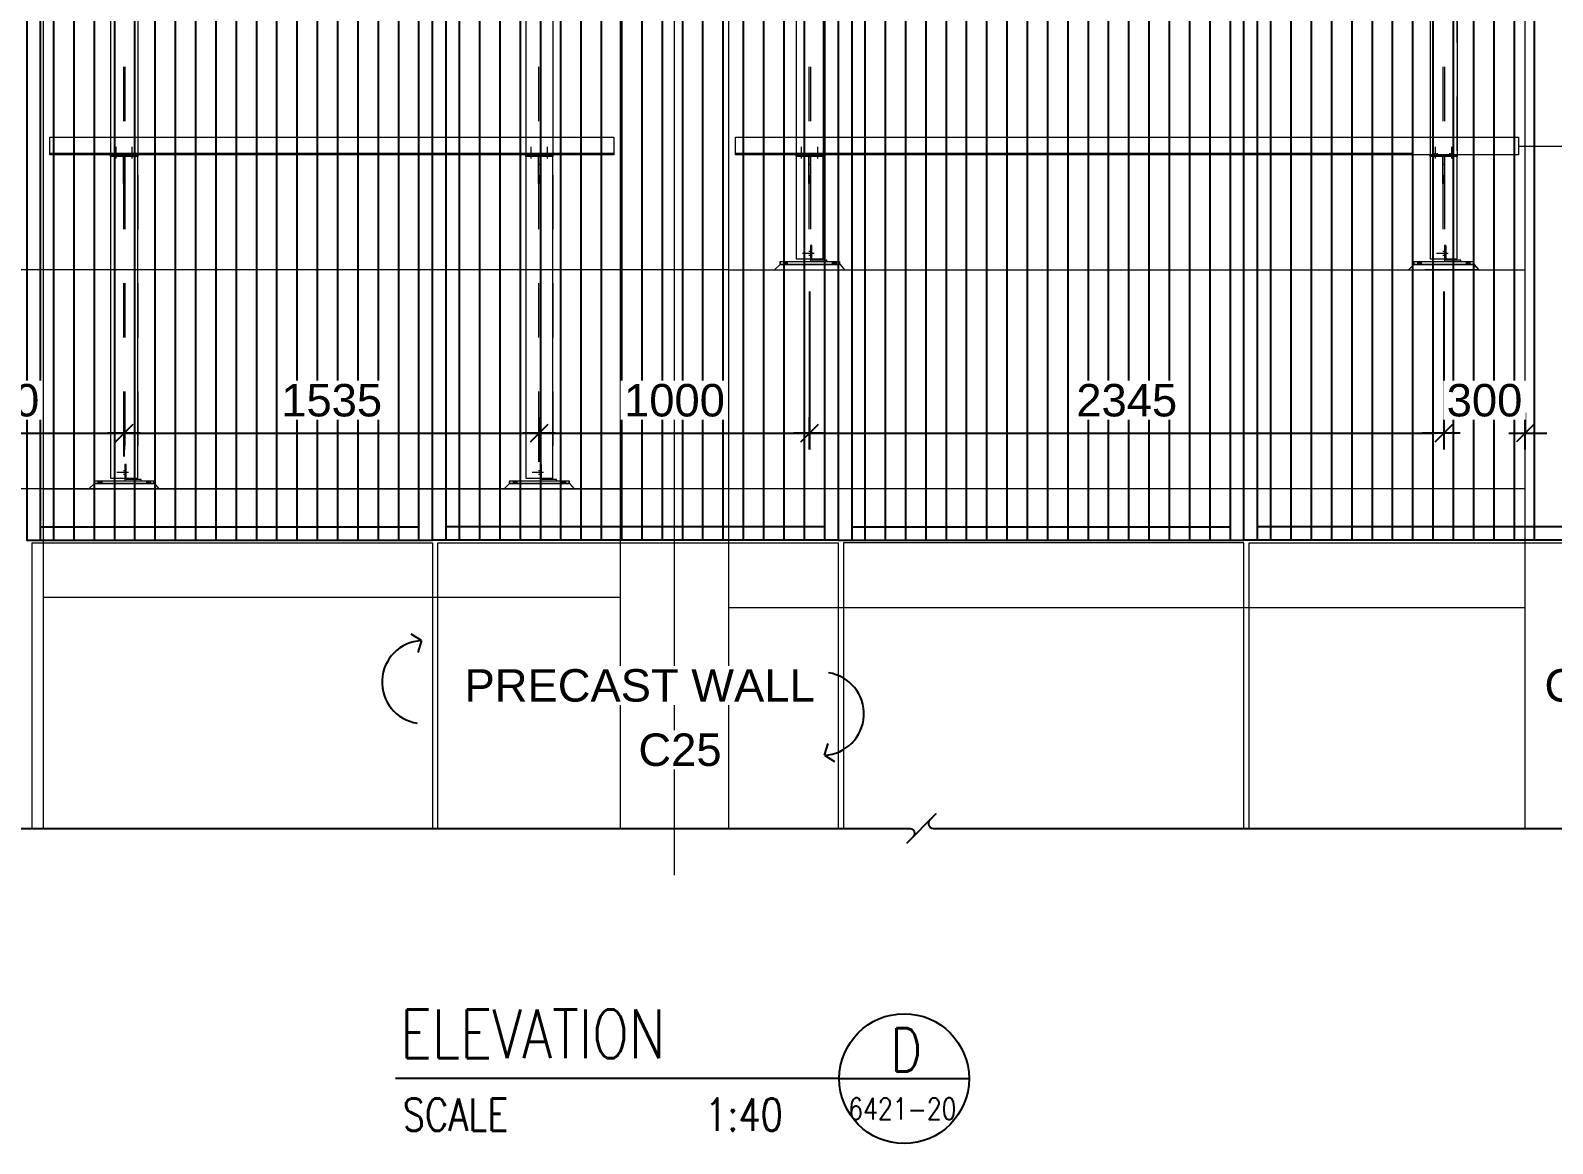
# Model space of a CAD drawing. Header units: millimetres. Extents: x 663313 to 1226001, y 1431724 to 1620898.
# Drawn here: x 663631.33 to 663636.96, y 1524693.93 to 1524698.05 of the extents above; entities that cross this region are included whole.
import ezdxf
from ezdxf.enums import TextEntityAlignment as Align

# ---------------------------------------------------------------- set-up
doc = ezdxf.new("R2010")
doc.units = ezdxf.units.MM
for name, pattern in [('Grid Line', [22.225, 12.7, -3.175, 3.175, -3.175]), ('HIDDEN', [0.375, 0.25, -0.125]), ('XKITLINE00', [0]), ('XKITLINE02', [4, 2, -2])]:
    doc.linetypes.add(name, pattern=pattern)
doc.layers.add('000 - 0_HIDE_OBJ_FRAMING_DEF_SUB', color=7, linetype='Continuous', plot=False)
for name, color, linetype in [('000 - D I M', 7, 'Continuous'), ('DIM', 7, 'Continuous'), ('REVISE', 7, 'Continuous')]:
    doc.layers.add(name, color=color, linetype=linetype)
for name, color, linetype, lineweight in [('A-FLOR-E', 7, 'Continuous', 9), ('Bolt', 7, 'Continuous', 0), ('Part', 7, 'Continuous', 0), ('S-GRID', 7, 'Continuous', 9)]:
    doc.layers.add(name, color=color, linetype=linetype, lineweight=lineweight)
doc.styles.add('Arial', font='arial.ttf')
doc.styles.add('RomanS', font='romans.shx', dxfattribs={"width": 0.8})
doc.dimstyles.new('Dim - 40 - End', dxfattribs={"dimscale": 0.04, "dimtxt": 3, "dimasz": 1, "dimexe": 0, "dimexo": 2.5, "dimgap": 1.5, "dimtad": 1, "dimdec": 0, "dimlfac": 1000, "dimzin": 1, "dimdsep": 46, "dimtxsty": 'Arial', "dimblk": 'END', "dimcen": 0.09, "dimclrd": 7, "dimclre": 7, "dimclrt": 7, "dimadec": 0, "dimazin": 0, "dimtfac": 1, "dimtdec": 0, "dimtix": 1, "dimtofl": 0, "dimtmove": 2, "dimatfit": 3, "dimfxl": 1, "dimtfill": 1, "dimtfillclr": 256, "dimtolj": 1, "dimtzin": 0, "dimarcsym": 0})

# ---------------------------------------------------------------- blocks, each defined once
blk = doc.blocks.new('GM_Louver Grill Vertical Z1 - Z Profile-23736417-ENT 4 ELE-3 sheet')
at = {"layer": '000 - 0_HIDE_OBJ_FRAMING_DEF_SUB', "color": 7}
blk.add_line((-1809423.6, 105340), (-1809423.6, 115350), dxfattribs=at)
blk = doc.blocks.new('8')
at = {"layer": '000 - 0_HIDE_OBJ_FRAMING_DEF_SUB', "color": 7}
for p, q in [((182624.8, 115350), (182624.8, 105340)), ((184024.8, 105340), (184024.8, 115350)), ((184124.8, 105340), (184124.8, 115350)), ((185524.8, 115350), (185524.8, 105340)), ((185624.8, 115350), (185624.8, 105340)), ((187024.8, 105340), (187024.8, 115350)), ((187124.8, 105340), (187124.8, 115350)), ((182624.8, 105390), (184024.8, 105390)), ((185524.8, 105390), (184124.8, 105390)), ((185624.8, 105390), (187024.8, 105390)), ((188524.8, 105390), (187124.8, 105390))]:
    blk.add_line(p, q, dxfattribs=at)
for points in [[(184074.8, 115350), (182574.8, 115350), (182574.8, 105340), (184074.8, 105340)], [(184074.8, 115350), (185574.8, 115350), (185574.8, 105340), (184074.8, 105340)], [(187074.8, 115350), (185574.8, 115350), (185574.8, 105340), (187074.8, 105340)], [(187074.8, 115350), (188574.8, 115350), (188574.8, 105340), (187074.8, 105340)]]:
    blk.add_lwpolyline(points, close=True, dxfattribs=at)
for p in [(1992098.5, 0), (1992173.5, 0), (1992248.5, 0), (1992323.5, 0), (1992398.5, 0), (1992473.5, 0), (1992548.5, 0), (1992623.5, 0), (1992698.5, 0), (1992773.5, 0), (1992848.5, 0), (1992923.5, 0), (1992998.5, 0), (1993073.5, 0), (1993148.5, 0), (1993223.5, 0), (1993298.5, 0), (1993373.5, 0), (1993598.5, 0), (1993673.5, 0), (1993748.5, 0), (1993823.5, 0), (1993898.5, 0), (1993973.5, 0), (1994048.5, 0), (1994123.5, 0), (1994198.5, 0), (1994273.5, 0), (1994348.5, 0), (1994423.5, 0), (1994498.5, 0), (1994573.5, 0), (1994648.5, 0), (1994723.5, 0), (1994798.5, 0), (1994873.5, 0), (1995098.5, 0), (1995173.5, 0), (1995248.5, 0), (1995323.5, 0), (1995398.5, 0), (1995473.5, 0), (1995548.5, 0), (1995623.5, 0), (1995698.5, 0), (1995773.5, 0), (1995848.5, 0), (1995923.5, 0), (1995998.5, 0), (1996073.5, 0), (1996148.5, 0), (1996223.5, 0), (1996298.5, 0), (1996373.5, 0), (1996598.5, 0), (1996673.5, 0), (1996748.5, 0), (1996823.5, 0), (1996898.5, 0), (1996973.5, 0), (1997048.5, 0), (1997123.5, 0), (1997198.5, 0), (1997273.5, 0), (1997348.5, 0), (1997423.5, 0), (1997498.5, 0), (1997573.5, 0)]:
    blk.add_blockref('GM_Louver Grill Vertical Z1 - Z Profile-23736417-ENT 4 ELE-3 sheet', p, dxfattribs=at)
blk = doc.blocks.new('*A3401343')
at = {"layer": 'Part', "color": 7, "linetype": 'XKITLINE02', "lineweight": 0}
for p, q in [((643.197236, 131.130227), (643.197236, 75.930227)), ((643.667235, 131.130227), (643.667235, 75.930227)), ((643.667236, 131.130227), (643.667236, 75.930227)), ((643.727235, 131.130227), (643.727235, 75.930227)), ((643.727236, 131.130227), (643.727236, 75.930227)), ((644.197236, 131.130227), (644.197236, 75.930227)), ((643.197235, 88.530227), (643.197235, 87.820227)), ((644.197235, 88.530227), (644.197235, 87.820227)), ((644.197235, 75.930227), (644.197236, 75.930227)), ((644.197236, 75.930227), (644.197235, 75.930227))]:
    blk.add_line(p, q, dxfattribs=at)
at = {"layer": 'Part', "color": 7, "linetype": 'XKITLINE00', "lineweight": 0}
for p, q in [((643.197235, 102.820227), (643.197235, 88.530227)), ((644.197235, 102.820227), (644.197235, 88.530227)), ((643.197235, 87.820227), (643.197235, 75.930227)), ((644.197235, 75.930227), (644.197235, 87.820227)), ((643.197235, 75.930227), (644.197235, 75.930227))]:
    blk.add_line(p, q, dxfattribs=at)
blk = doc.blocks.new('*A3402344')
at = {"layer": 'Part', "color": 7, "linetype": 'XKITLINE02', "lineweight": 0}
for p, q in [((658.547212, 131.130227), (658.547212, 75.930227)), ((659.017211, 131.130227), (659.017211, 75.930227)), ((659.017212, 131.130227), (659.017212, 75.930227)), ((659.077211, 131.130227), (659.077211, 75.930227)), ((659.077212, 131.130227), (659.077212, 75.930227)), ((659.547212, 131.130227), (659.547212, 75.930227)), ((658.547211, 88.530227), (658.547211, 87.820227)), ((659.547211, 88.530227), (659.547211, 87.820227)), ((659.547211, 75.930227), (659.547212, 75.930227)), ((659.547212, 75.930227), (659.547211, 75.930227))]:
    blk.add_line(p, q, dxfattribs=at)
at = {"layer": 'Part', "color": 7, "linetype": 'XKITLINE00', "lineweight": 0}
for p, q in [((658.547211, 102.820227), (658.547211, 88.530227)), ((659.547211, 102.820227), (659.547211, 88.530227)), ((658.547211, 87.820227), (658.547211, 75.930227)), ((659.547211, 75.930227), (659.547211, 87.820227)), ((658.547211, 75.930227), (659.547211, 75.930227))]:
    blk.add_line(p, q, dxfattribs=at)
blk = doc.blocks.new('*A3438361')
at = {"layer": 'Bolt'}
for points in [[(643.467, 87.94), (643.467, 87.88), (643.327, 87.88), (643.327, 87.94)], [(643.467, 87.88), (643.467, 87.82), (643.327, 87.82), (643.327, 87.88)], [(644.067, 87.94), (644.067, 87.88), (643.927, 87.88), (643.927, 87.94)], [(644.067, 87.88), (644.067, 87.82), (643.927, 87.82), (643.927, 87.88)]]:
    blk.add_hatch(color=7, dxfattribs=at).paths.add_polyline_path(points, flags=17)
at = {"layer": 'Bolt', "color": 7, "linetype": 'XKITLINE00', "lineweight": 0}
for p, q in [((643.327, 87.88), (643.327, 87.94)), ((643.327, 87.82), (643.327, 87.88)), ((643.397, 87.741), (643.397, 88.17)), ((643.467, 87.88), (643.467, 87.94)), ((643.467, 87.82), (643.467, 87.88)), ((643.927, 87.88), (643.927, 87.94)), ((643.927, 87.82), (643.927, 87.88)), ((643.997, 87.741), (643.997, 88.17)), ((644.067, 87.88), (644.067, 87.94)), ((644.067, 87.82), (644.067, 87.88))]:
    blk.add_line(p, q, dxfattribs=at)
blk = doc.blocks.new('*A3439362')
at = {"layer": 'Part', "color": 7, "linetype": 'XKITLINE00', "lineweight": 0}
for p, q in [((643.197234, 87.820227), (643.197234, 87.880227)), ((644.197234, 87.820227), (643.197234, 87.820227)), ((644.197234, 87.820227), (644.197234, 87.880227)), ((644.197235, 87.820227), (644.197234, 87.820227))]:
    blk.add_line(p, q, dxfattribs=at)
at = {"layer": 'Part', "color": 7, "linetype": 'XKITLINE02', "lineweight": 0}
for p, q in [((643.197234, 87.880227), (643.197235, 87.880227)), ((643.197234, 87.880227), (644.197235, 87.880227)), ((643.197235, 87.880227), (643.197235, 87.820227)), ((644.197234, 87.820227), (644.197235, 87.820227)), ((644.197235, 87.820227), (644.197235, 87.880227))]:
    blk.add_line(p, q, dxfattribs=at)
blk = doc.blocks.new('*A3440363')
at = {"layer": 'Part', "color": 7, "linetype": 'XKITLINE00', "lineweight": 0}
for p, q in [((643.667234, 87.820227), (643.727234, 87.820227)), ((643.667234, 87.520227), (643.667234, 87.820227)), ((643.727235, 87.820227), (643.727234, 87.820227)), ((643.727234, 87.820227), (643.727234, 87.520227)), ((643.727234, 87.520227), (643.667234, 87.520227)), ((643.667235, 86.820227), (643.667234, 87.520227)), ((643.727234, 87.520227), (643.727235, 86.820227)), ((643.727235, 86.820227), (643.667235, 86.820227))]:
    blk.add_line(p, q, dxfattribs=at)
at = {"layer": 'Part', "color": 7, "linetype": 'XKITLINE02', "lineweight": 0}
for p, q in [((643.667235, 86.820227), (643.667235, 87.820227)), ((643.727234, 87.820227), (643.727235, 87.820227)), ((643.727235, 86.820227), (643.727235, 87.820227))]:
    blk.add_line(p, q, dxfattribs=at)
blk = doc.blocks.new('*A3441364')
at = {"layer": 'Bolt'}
for points in [[(642.867, 75.83), (642.867, 75.73), (642.727, 75.73), (642.727, 75.83)], [(644.667, 75.83), (644.667, 75.73), (644.527, 75.73), (644.527, 75.83)]]:
    blk.add_hatch(color=7, dxfattribs=at).paths.add_polyline_path(points, flags=17)
at = {"layer": 'Bolt', "color": 7, "linetype": 'XKITLINE00', "lineweight": 0}
for p, q in [((642.727, 75.83), (642.727, 75.73)), ((642.797, 75.83), (642.797, 75.73)), ((642.867, 75.83), (642.867, 75.73)), ((644.527, 75.83), (644.527, 75.73)), ((644.597, 75.83), (644.597, 75.73)), ((644.667, 75.83), (644.667, 75.73))]:
    blk.add_line(p, q, dxfattribs=at)
blk = doc.blocks.new('*A3442365')
at = {"layer": 'Bolt', "color": 7, "linetype": 'XKITLINE02', "lineweight": 0}
for p, q in [((643.856436, 76.130227), (643.427236, 76.130227)), ((643.727236, 76.200227), (643.667236, 76.200227)), ((643.727236, 76.060227), (643.667236, 76.060227)), ((643.777236, 76.300227), (643.727236, 76.300227)), ((643.777236, 75.960227), (643.727236, 75.960227))]:
    blk.add_line(p, q, dxfattribs=at)
blk = doc.blocks.new('*A3443366')
at = {"layer": 'Part', "color": 7, "linetype": 'XKITLINE00', "lineweight": 0}
for p, q in [((642.397235, 75.530227), (642.597235, 75.730227)), ((642.597235, 75.730227), (642.597237, 75.730227)), ((644.827237, 75.730227), (642.597235, 75.730227)), ((644.997235, 75.530227), (644.827235, 75.730227))]:
    blk.add_line(p, q, dxfattribs=at)
at = {"layer": 'Part', "color": 7, "linetype": 'XKITLINE02', "lineweight": 0}
for p, q in [((642.397235, 75.530227), (644.997237, 75.530227)), ((642.397237, 75.530227), (642.597237, 75.730227)), ((644.997237, 75.530227), (644.827237, 75.730227))]:
    blk.add_line(p, q, dxfattribs=at)
blk = doc.blocks.new('*A3444367')
at = {"layer": 'Part', "color": 7, "linetype": 'XKITLINE02', "lineweight": 0}
for p, q in [((643.777236, 76.430227), (643.727235, 76.430227)), ((643.727235, 76.430227), (643.727235, 75.930227)), ((643.777235, 75.930227), (643.777235, 76.430227)), ((643.727235, 75.830227), (644.327236, 75.830227)), ((644.327236, 75.830227), (644.327236, 75.880227))]:
    blk.add_line(p, q, dxfattribs=at)
at = {"layer": 'Part', "color": 7, "linetype": 'XKITLINE00', "lineweight": 0}
for p, q in [((643.727235, 75.930227), (643.727235, 75.830227)), ((643.777235, 75.930227), (643.777235, 75.880227)), ((644.327235, 75.880227), (643.777235, 75.880227)), ((644.327235, 75.830227), (644.327235, 75.880227))]:
    blk.add_line(p, q, dxfattribs=at)
blk = doc.blocks.new('*A3445368')
at = {"layer": 'Part', "color": 7, "linetype": 'XKITLINE00', "lineweight": 0}
for p, q in [((642.597237, 75.830227), (642.597235, 75.830227)), ((642.597235, 75.830227), (644.797235, 75.830227)), ((642.597235, 75.730227), (642.597235, 75.830227)), ((642.597237, 75.730227), (642.597235, 75.730227)), ((642.597235, 75.730227), (644.797235, 75.730227)), ((644.797237, 75.830227), (644.797235, 75.830227)), ((644.797235, 75.730227), (644.797235, 75.830227)), ((644.797237, 75.730227), (644.797235, 75.730227))]:
    blk.add_line(p, q, dxfattribs=at)
at = {"layer": 'Part', "color": 7, "linetype": 'XKITLINE02', "lineweight": 0}
for p, q in [((642.597237, 75.830227), (642.597237, 75.730227)), ((644.797235, 75.830227), (644.797237, 75.830227)), ((644.797235, 75.730227), (644.797237, 75.730227)), ((644.797237, 75.830227), (644.797237, 75.730227))]:
    blk.add_line(p, q, dxfattribs=at)
blk = doc.blocks.new('*A3446369')
at = {"layer": 'Bolt'}
for points in [[(658.217, 75.83), (658.217, 75.73), (658.077, 75.73), (658.077, 75.83)], [(660.017, 75.83), (660.017, 75.73), (659.877, 75.73), (659.877, 75.83)]]:
    blk.add_hatch(color=7, dxfattribs=at).paths.add_polyline_path(points, flags=17)
at = {"layer": 'Bolt', "color": 7, "linetype": 'XKITLINE00', "lineweight": 0}
for p, q in [((658.077, 75.83), (658.077, 75.73)), ((658.147, 75.83), (658.147, 75.73)), ((658.217, 75.83), (658.217, 75.73)), ((659.877, 75.83), (659.877, 75.73)), ((659.947, 75.83), (659.947, 75.73)), ((660.017, 75.83), (660.017, 75.73))]:
    blk.add_line(p, q, dxfattribs=at)
blk = doc.blocks.new('*A3447370')
at = {"layer": 'Bolt', "color": 7, "linetype": 'XKITLINE02', "lineweight": 0}
for p, q in [((659.206411, 76.130227), (658.777211, 76.130227)), ((659.077211, 76.200227), (659.017211, 76.200227)), ((659.077211, 76.060227), (659.017211, 76.060227)), ((659.127211, 76.300227), (659.077211, 76.300227)), ((659.127211, 75.960227), (659.077211, 75.960227))]:
    blk.add_line(p, q, dxfattribs=at)
blk = doc.blocks.new('*A3448371')
at = {"layer": 'Part', "color": 7, "linetype": 'XKITLINE00', "lineweight": 0}
for p, q in [((657.74721, 75.530227), (657.94721, 75.730227)), ((657.94721, 75.730227), (657.947212, 75.730227)), ((660.177212, 75.730227), (657.94721, 75.730227)), ((660.34721, 75.530227), (660.17721, 75.730227))]:
    blk.add_line(p, q, dxfattribs=at)
at = {"layer": 'Part', "color": 7, "linetype": 'XKITLINE02', "lineweight": 0}
for p, q in [((657.74721, 75.530227), (660.347212, 75.530227)), ((657.747212, 75.530227), (657.947212, 75.730227)), ((660.347212, 75.530227), (660.177212, 75.730227))]:
    blk.add_line(p, q, dxfattribs=at)
blk = doc.blocks.new('*A3449372')
at = {"layer": 'Part', "color": 7, "linetype": 'XKITLINE02', "lineweight": 0}
for p, q in [((659.127212, 76.430227), (659.077211, 76.430227)), ((659.077211, 76.430227), (659.077211, 75.930227)), ((659.127211, 75.930227), (659.127211, 76.430227)), ((659.077211, 75.830227), (659.677212, 75.830227)), ((659.677212, 75.830227), (659.677212, 75.880227))]:
    blk.add_line(p, q, dxfattribs=at)
at = {"layer": 'Part', "color": 7, "linetype": 'XKITLINE00', "lineweight": 0}
for p, q in [((659.077211, 75.930227), (659.077211, 75.830227)), ((659.127211, 75.930227), (659.127211, 75.880227)), ((659.677211, 75.880227), (659.127211, 75.880227)), ((659.677211, 75.830227), (659.677211, 75.880227))]:
    blk.add_line(p, q, dxfattribs=at)
blk = doc.blocks.new('*A3450373')
at = {"layer": 'Part', "color": 7, "linetype": 'XKITLINE00', "lineweight": 0}
for p, q in [((657.947212, 75.830227), (657.94721, 75.830227)), ((657.94721, 75.830227), (660.14721, 75.830227)), ((657.94721, 75.730227), (657.94721, 75.830227)), ((657.947212, 75.730227), (657.94721, 75.730227)), ((657.94721, 75.730227), (660.14721, 75.730227)), ((660.147212, 75.830227), (660.14721, 75.830227)), ((660.14721, 75.730227), (660.14721, 75.830227)), ((660.147212, 75.730227), (660.14721, 75.730227))]:
    blk.add_line(p, q, dxfattribs=at)
at = {"layer": 'Part', "color": 7, "linetype": 'XKITLINE02', "lineweight": 0}
for p, q in [((657.947212, 75.830227), (657.947212, 75.730227)), ((660.14721, 75.830227), (660.147212, 75.830227)), ((660.14721, 75.730227), (660.147212, 75.730227)), ((660.147212, 75.830227), (660.147212, 75.730227))]:
    blk.add_line(p, q, dxfattribs=at)
blk = doc.blocks.new('*A3451374')
at = {"layer": 'Part', "color": 7, "linetype": 'XKITLINE00', "lineweight": 0}
for p, q in [((659.017209, 87.820227), (659.077209, 87.820227)), ((659.017209, 87.520227), (659.017209, 87.820227)), ((659.077211, 87.820227), (659.077209, 87.820227)), ((659.077209, 87.820227), (659.077209, 87.520227)), ((659.077209, 87.520227), (659.017209, 87.520227)), ((659.01721, 86.820227), (659.017209, 87.520227)), ((659.077209, 87.520227), (659.07721, 86.820227)), ((659.07721, 86.820227), (659.01721, 86.820227))]:
    blk.add_line(p, q, dxfattribs=at)
at = {"layer": 'Part', "color": 7, "linetype": 'XKITLINE02', "lineweight": 0}
for p, q in [((659.017211, 86.820227), (659.017211, 87.820227)), ((659.077209, 87.820227), (659.077211, 87.820227)), ((659.077211, 86.820227), (659.077211, 87.820227))]:
    blk.add_line(p, q, dxfattribs=at)
blk = doc.blocks.new('*A3452375')
at = {"layer": 'Part', "color": 7, "linetype": 'XKITLINE00', "lineweight": 0}
for p, q in [((658.547209, 87.820227), (658.547209, 87.880227)), ((659.547209, 87.820227), (658.547209, 87.820227)), ((659.547209, 87.820227), (659.547209, 87.880227)), ((659.547211, 87.820227), (659.547209, 87.820227))]:
    blk.add_line(p, q, dxfattribs=at)
at = {"layer": 'Part', "color": 7, "linetype": 'XKITLINE02', "lineweight": 0}
for p, q in [((658.547209, 87.880227), (658.547211, 87.880227)), ((658.547209, 87.880227), (659.547211, 87.880227)), ((658.547211, 87.880227), (658.547211, 87.820227)), ((659.547209, 87.820227), (659.547211, 87.820227)), ((659.547211, 87.880227), (659.547211, 87.820227))]:
    blk.add_line(p, q, dxfattribs=at)
blk = doc.blocks.new('*A3453376')
at = {"layer": 'Bolt'}
for points in [[(658.817, 87.94), (658.817, 87.88), (658.677, 87.88), (658.677, 87.94)], [(658.817, 87.88), (658.817, 87.82), (658.677, 87.82), (658.677, 87.88)], [(659.417, 87.94), (659.417, 87.88), (659.277, 87.88), (659.277, 87.94)], [(659.417, 87.88), (659.417, 87.82), (659.277, 87.82), (659.277, 87.88)]]:
    blk.add_hatch(color=7, dxfattribs=at).paths.add_polyline_path(points, flags=17)
at = {"layer": 'Bolt', "color": 7, "linetype": 'XKITLINE00', "lineweight": 0}
for p, q in [((658.677, 87.88), (658.677, 87.94)), ((658.677, 87.82), (658.677, 87.88)), ((658.747, 87.741), (658.747, 88.17)), ((658.817, 87.88), (658.817, 87.94)), ((658.817, 87.82), (658.817, 87.88)), ((659.277, 87.88), (659.277, 87.94)), ((659.277, 87.82), (659.277, 87.88)), ((659.347, 87.741), (659.347, 88.17)), ((659.417, 87.88), (659.417, 87.94)), ((659.417, 87.82), (659.417, 87.88))]:
    blk.add_line(p, q, dxfattribs=at)
blk = doc.blocks.new('*A3562473')
at = {"layer": 'Part', "color": 7, "linetype": 'XKITLINE02', "lineweight": 0}
for p, q in [((668.547237, 131.130227), (668.547237, 84.030227)), ((669.017236, 131.130227), (669.017236, 84.030227)), ((669.017237, 131.130227), (669.017237, 84.030227)), ((669.077236, 131.130227), (669.077236, 84.030227)), ((669.077237, 131.130227), (669.077237, 84.030227)), ((669.547237, 131.130227), (669.547237, 84.030227)), ((668.547236, 88.530227), (668.547236, 87.820227)), ((669.547236, 88.530227), (669.547236, 87.820227)), ((669.547236, 84.030227), (669.547237, 84.030227)), ((669.547237, 84.030227), (669.547236, 84.030227))]:
    blk.add_line(p, q, dxfattribs=at)
at = {"layer": 'Part', "color": 7, "linetype": 'XKITLINE00', "lineweight": 0}
for p, q in [((668.547236, 102.820227), (668.547236, 88.530227)), ((669.547236, 102.820227), (669.547236, 88.530227)), ((668.547236, 87.820227), (668.547236, 84.030227)), ((669.547236, 84.030227), (669.547236, 87.820227)), ((668.547236, 84.030227), (669.547236, 84.030227))]:
    blk.add_line(p, q, dxfattribs=at)
blk = doc.blocks.new('*A3565474')
at = {"layer": 'Part', "color": 7, "linetype": 'XKITLINE02', "lineweight": 0}
for p, q in [((691.987211, 131.130227), (691.987211, 84.030227)), ((692.45721, 131.130227), (692.45721, 84.030227)), ((692.457211, 131.130227), (692.457211, 84.030227)), ((692.51721, 131.130227), (692.51721, 84.030227)), ((692.517211, 131.130227), (692.517211, 84.030227)), ((692.987211, 84.030227), (692.987211, 131.130227)), ((691.98721, 88.530227), (691.98721, 87.820227)), ((692.98721, 88.530227), (692.98721, 87.820227)), ((692.987211, 84.030227), (692.98721, 84.030227)), ((692.987211, 84.030227), (692.98721, 84.030227))]:
    blk.add_line(p, q, dxfattribs=at)
at = {"layer": 'Part', "color": 7, "linetype": 'XKITLINE00', "lineweight": 0}
for p, q in [((691.98721, 102.820227), (691.98721, 88.530227)), ((692.98721, 102.820227), (692.98721, 88.530227)), ((691.98721, 87.820227), (691.98721, 84.030227)), ((692.98721, 84.030227), (692.98721, 87.820227)), ((691.98721, 84.030227), (692.98721, 84.030227))]:
    blk.add_line(p, q, dxfattribs=at)
blk = doc.blocks.new('*A3608475')
at = {"layer": 'Bolt'}
for points in [[(668.217, 83.93), (668.217, 83.83), (668.077, 83.83), (668.077, 83.93)], [(670.017, 83.93), (670.017, 83.83), (669.877, 83.83), (669.877, 83.93)]]:
    blk.add_hatch(color=7, dxfattribs=at).paths.add_polyline_path(points, flags=17)
at = {"layer": 'Bolt', "color": 7, "linetype": 'XKITLINE00', "lineweight": 0}
for p, q in [((668.077, 83.93), (668.077, 83.83)), ((668.147, 83.93), (668.147, 83.83)), ((668.217, 83.93), (668.217, 83.83)), ((669.877, 83.93), (669.877, 83.83)), ((669.947, 83.93), (669.947, 83.83)), ((670.017, 83.93), (670.017, 83.83))]:
    blk.add_line(p, q, dxfattribs=at)
blk = doc.blocks.new('*A3609476')
at = {"layer": 'Bolt', "color": 7, "linetype": 'XKITLINE02', "lineweight": 0}
for p, q in [((669.206437, 84.230227), (668.777237, 84.230227)), ((669.077237, 84.300227), (669.017237, 84.300227)), ((669.077237, 84.160227), (669.017237, 84.160227)), ((669.127237, 84.400227), (669.077237, 84.400227)), ((669.127237, 84.060227), (669.077237, 84.060227))]:
    blk.add_line(p, q, dxfattribs=at)
blk = doc.blocks.new('*A3610477')
at = {"layer": 'Part', "color": 7, "linetype": 'XKITLINE00', "lineweight": 0}
for p, q in [((667.747235, 83.630227), (667.947236, 83.830227)), ((667.947236, 83.830227), (667.947237, 83.830227)), ((670.177237, 83.830227), (667.947236, 83.830227)), ((670.347235, 83.630227), (670.177236, 83.830227))]:
    blk.add_line(p, q, dxfattribs=at)
at = {"layer": 'Part', "color": 7, "linetype": 'XKITLINE02', "lineweight": 0}
for p, q in [((667.747235, 83.630227), (670.347238, 83.630227)), ((667.747238, 83.630227), (667.947237, 83.830227)), ((670.347238, 83.630227), (670.177237, 83.830227))]:
    blk.add_line(p, q, dxfattribs=at)
blk = doc.blocks.new('*A3611478')
at = {"layer": 'Part', "color": 7, "linetype": 'XKITLINE02', "lineweight": 0}
for p, q in [((669.127237, 84.530227), (669.077236, 84.530227)), ((669.077236, 84.530227), (669.077236, 84.030227)), ((669.127236, 84.030227), (669.127236, 84.530227)), ((669.077236, 83.930227), (669.677237, 83.930227)), ((669.677237, 83.930227), (669.677237, 83.980227))]:
    blk.add_line(p, q, dxfattribs=at)
at = {"layer": 'Part', "color": 7, "linetype": 'XKITLINE00', "lineweight": 0}
for p, q in [((669.077236, 84.030227), (669.077236, 83.930227)), ((669.127236, 84.030227), (669.127236, 83.980227)), ((669.677236, 83.980227), (669.127236, 83.980227)), ((669.677236, 83.930227), (669.677236, 83.980227))]:
    blk.add_line(p, q, dxfattribs=at)
blk = doc.blocks.new('*A3612479')
at = {"layer": 'Part', "color": 7, "linetype": 'XKITLINE00', "lineweight": 0}
for p, q in [((667.947237, 83.930227), (667.947236, 83.930227)), ((667.947236, 83.930227), (670.147236, 83.930227)), ((667.947236, 83.830227), (667.947236, 83.930227)), ((670.147237, 83.930227), (670.147236, 83.930227)), ((670.147236, 83.830227), (670.147236, 83.930227)), ((667.947237, 83.830227), (667.947236, 83.830227)), ((667.947236, 83.830227), (670.147236, 83.830227)), ((670.147237, 83.830227), (670.147236, 83.830227))]:
    blk.add_line(p, q, dxfattribs=at)
at = {"layer": 'Part', "color": 7, "linetype": 'XKITLINE02', "lineweight": 0}
for p, q in [((667.947237, 83.930227), (667.947237, 83.830227)), ((670.147236, 83.930227), (670.147237, 83.930227)), ((670.147237, 83.930227), (670.147237, 83.830227)), ((670.147236, 83.830227), (670.147237, 83.830227))]:
    blk.add_line(p, q, dxfattribs=at)
blk = doc.blocks.new('*A3613480')
at = {"layer": 'Part', "color": 7, "linetype": 'XKITLINE00', "lineweight": 0}
for p, q in [((669.017234, 87.820227), (669.077234, 87.820227)), ((669.017234, 87.520227), (669.017234, 87.820227)), ((669.077236, 87.820227), (669.077234, 87.820227)), ((669.077234, 87.820227), (669.077234, 87.520227)), ((669.077234, 87.520227), (669.017234, 87.520227)), ((669.017236, 86.820227), (669.017234, 87.520227)), ((669.077234, 87.520227), (669.077236, 86.820227)), ((669.077236, 86.820227), (669.017236, 86.820227))]:
    blk.add_line(p, q, dxfattribs=at)
at = {"layer": 'Part', "color": 7, "linetype": 'XKITLINE02', "lineweight": 0}
for p, q in [((669.017236, 86.820227), (669.017236, 87.820227)), ((669.077234, 87.820227), (669.077236, 87.820227)), ((669.077236, 86.820227), (669.077236, 87.820227))]:
    blk.add_line(p, q, dxfattribs=at)
blk = doc.blocks.new('*A3614481')
at = {"layer": 'Part', "color": 7, "linetype": 'XKITLINE00', "lineweight": 0}
for p, q in [((668.547234, 87.820227), (668.547234, 87.880227)), ((669.547234, 87.820227), (668.547234, 87.820227)), ((669.547234, 87.820227), (669.547234, 87.880227)), ((669.547236, 87.820227), (669.547234, 87.820227))]:
    blk.add_line(p, q, dxfattribs=at)
at = {"layer": 'Part', "color": 7, "linetype": 'XKITLINE02', "lineweight": 0}
for p, q in [((668.547234, 87.880227), (668.547236, 87.880227)), ((668.547234, 87.880227), (669.547236, 87.880227)), ((668.547236, 87.880227), (668.547236, 87.820227)), ((669.547234, 87.820227), (669.547236, 87.820227)), ((669.547236, 87.820227), (669.547236, 87.880227))]:
    blk.add_line(p, q, dxfattribs=at)
blk = doc.blocks.new('*A3615482')
at = {"layer": 'Bolt'}
for points in [[(668.817, 87.94), (668.817, 87.88), (668.677, 87.88), (668.677, 87.94)], [(668.817, 87.88), (668.817, 87.82), (668.677, 87.82), (668.677, 87.88)], [(669.417, 87.94), (669.417, 87.88), (669.277, 87.88), (669.277, 87.94)], [(669.417, 87.88), (669.417, 87.82), (669.277, 87.82), (669.277, 87.88)]]:
    blk.add_hatch(color=7, dxfattribs=at).paths.add_polyline_path(points, flags=17)
at = {"layer": 'Bolt', "color": 7, "linetype": 'XKITLINE00', "lineweight": 0}
for p, q in [((668.677, 87.88), (668.677, 87.94)), ((668.677, 87.82), (668.677, 87.88)), ((668.747, 87.741), (668.747, 88.17)), ((668.817, 87.88), (668.817, 87.94)), ((668.817, 87.82), (668.817, 87.88)), ((669.277, 87.88), (669.277, 87.94)), ((669.277, 87.82), (669.277, 87.88)), ((669.347, 87.741), (669.347, 88.17)), ((669.417, 87.88), (669.417, 87.94)), ((669.417, 87.82), (669.417, 87.88))]:
    blk.add_line(p, q, dxfattribs=at)
blk = doc.blocks.new('*A3616483')
at = {"layer": 'Part', "color": 7, "linetype": 'XKITLINE00', "lineweight": 0}
for p, q in [((691.387211, 83.930227), (691.38721, 83.930227)), ((691.38721, 83.930227), (693.58721, 83.930227)), ((691.38721, 83.930227), (691.38721, 83.830227)), ((693.58721, 83.930227), (693.587211, 83.930227)), ((693.58721, 83.930227), (693.58721, 83.830227)), ((691.38721, 83.830227), (691.387211, 83.830227)), ((693.58721, 83.830227), (691.38721, 83.830227)), ((693.587211, 83.830227), (693.58721, 83.830227))]:
    blk.add_line(p, q, dxfattribs=at)
at = {"layer": 'Part', "color": 7, "linetype": 'XKITLINE02', "lineweight": 0}
for p, q in [((691.387211, 83.830227), (691.387211, 83.930227)), ((693.587211, 83.930227), (693.58721, 83.930227)), ((693.587211, 83.930227), (693.587211, 83.830227)), ((693.587211, 83.830227), (693.58721, 83.830227))]:
    blk.add_line(p, q, dxfattribs=at)
blk = doc.blocks.new('*A3617484')
at = {"layer": 'Part', "color": 7, "linetype": 'XKITLINE02', "lineweight": 0}
for p, q in [((692.567211, 84.530227), (692.51721, 84.530227)), ((692.517211, 84.530227), (692.51721, 84.030227)), ((692.567211, 84.530227), (692.56721, 84.030227)), ((692.51721, 83.930227), (693.117211, 83.930227)), ((693.117211, 83.930227), (693.117211, 83.980227))]:
    blk.add_line(p, q, dxfattribs=at)
at = {"layer": 'Part', "color": 7, "linetype": 'XKITLINE00', "lineweight": 0}
for p, q in [((692.51721, 84.030227), (692.51721, 83.930227)), ((692.56721, 84.030227), (692.56721, 83.980227)), ((693.11721, 83.980227), (692.56721, 83.980227)), ((693.11721, 83.930227), (693.11721, 83.980227))]:
    blk.add_line(p, q, dxfattribs=at)
blk = doc.blocks.new('*A3618485')
at = {"layer": 'Part', "color": 7, "linetype": 'XKITLINE00', "lineweight": 0}
for p, q in [((691.187209, 83.630227), (691.38721, 83.830227)), ((691.387211, 83.830227), (691.38721, 83.830227)), ((691.38721, 83.830227), (693.617211, 83.830227)), ((693.787209, 83.630227), (693.61721, 83.830227))]:
    blk.add_line(p, q, dxfattribs=at)
at = {"layer": 'Part', "color": 7, "linetype": 'XKITLINE02', "lineweight": 0}
for p, q in [((693.787212, 83.630227), (691.187209, 83.630227)), ((691.187212, 83.630227), (691.387211, 83.830227)), ((693.61721, 83.830227), (693.617211, 83.830227)), ((693.617211, 83.830227), (693.787212, 83.630227))]:
    blk.add_line(p, q, dxfattribs=at)
blk = doc.blocks.new('*A3619486')
at = {"layer": 'Bolt', "color": 7, "linetype": 'XKITLINE02', "lineweight": 0}
for p, q in [((692.646411, 84.230227), (692.217211, 84.230227)), ((692.517211, 84.300227), (692.457211, 84.300227)), ((692.517211, 84.160227), (692.457211, 84.160227)), ((692.567211, 84.400227), (692.517211, 84.400227)), ((692.567211, 84.060227), (692.517211, 84.060227))]:
    blk.add_line(p, q, dxfattribs=at)
blk = doc.blocks.new('*A3620487')
at = {"layer": 'Bolt'}
for points in [[(691.657, 83.93), (691.657, 83.83), (691.517, 83.83), (691.517, 83.93)], [(693.457, 83.93), (693.457, 83.83), (693.317, 83.83), (693.317, 83.93)]]:
    blk.add_hatch(color=7, dxfattribs=at).paths.add_polyline_path(points, flags=17)
at = {"layer": 'Bolt', "color": 7, "linetype": 'XKITLINE00', "lineweight": 0}
for p, q in [((691.517, 83.93), (691.517, 83.83)), ((691.587, 83.93), (691.587, 83.83)), ((691.657, 83.93), (691.657, 83.83)), ((693.317, 83.93), (693.317, 83.83)), ((693.387, 83.93), (693.387, 83.83)), ((693.457, 83.93), (693.457, 83.83))]:
    blk.add_line(p, q, dxfattribs=at)
blk = doc.blocks.new('*A3621488')
at = {"layer": 'Part', "color": 7, "linetype": 'XKITLINE00', "lineweight": 0}
for p, q in [((692.517208, 87.820227), (692.457208, 87.820227)), ((692.457208, 87.520227), (692.457208, 87.820227)), ((692.51721, 87.820227), (692.517208, 87.820227)), ((692.517208, 87.820227), (692.517208, 87.520227)), ((692.517208, 87.520227), (692.457208, 87.520227)), ((692.45721, 86.820227), (692.457208, 87.520227)), ((692.517208, 87.520227), (692.51721, 86.820227)), ((692.51721, 86.820227), (692.45721, 86.820227))]:
    blk.add_line(p, q, dxfattribs=at)
at = {"layer": 'Part', "color": 7, "linetype": 'XKITLINE02', "lineweight": 0}
for p, q in [((692.45721, 86.820227), (692.45721, 87.820227)), ((692.51721, 87.820227), (692.517208, 87.820227)), ((692.51721, 86.820227), (692.51721, 87.820227))]:
    blk.add_line(p, q, dxfattribs=at)
blk = doc.blocks.new('*A3622489')
at = {"layer": 'Part', "color": 7, "linetype": 'XKITLINE00', "lineweight": 0}
for p, q in [((691.987208, 87.820227), (691.987208, 87.880227)), ((692.987208, 87.820227), (691.987208, 87.820227)), ((692.987208, 87.820227), (692.987208, 87.880227)), ((692.98721, 87.820227), (692.987208, 87.820227))]:
    blk.add_line(p, q, dxfattribs=at)
at = {"layer": 'Part', "color": 7, "linetype": 'XKITLINE02', "lineweight": 0}
for p, q in [((691.987208, 87.880227), (691.98721, 87.880227)), ((691.987208, 87.880227), (692.98721, 87.880227)), ((691.98721, 87.880227), (691.98721, 87.820227)), ((692.987208, 87.820227), (692.98721, 87.820227)), ((692.98721, 87.880227), (692.98721, 87.820227))]:
    blk.add_line(p, q, dxfattribs=at)
blk = doc.blocks.new('*A3623490')
at = {"layer": 'Bolt'}
for points in [[(692.257, 87.94), (692.257, 87.88), (692.117, 87.88), (692.117, 87.94)], [(692.257, 87.88), (692.257, 87.82), (692.117, 87.82), (692.117, 87.88)], [(692.857, 87.94), (692.857, 87.88), (692.717, 87.88), (692.717, 87.94)], [(692.857, 87.88), (692.857, 87.82), (692.717, 87.82), (692.717, 87.88)]]:
    blk.add_hatch(color=7, dxfattribs=at).paths.add_polyline_path(points, flags=17)
at = {"layer": 'Bolt', "color": 7, "linetype": 'XKITLINE00', "lineweight": 0}
for p, q in [((692.117, 87.88), (692.117, 87.94)), ((692.117, 87.82), (692.117, 87.88)), ((692.187, 87.741), (692.187, 88.17)), ((692.257, 87.88), (692.257, 87.94)), ((692.257, 87.82), (692.257, 87.88)), ((692.717, 87.88), (692.717, 87.94)), ((692.717, 87.82), (692.717, 87.88)), ((692.787, 87.741), (692.787, 88.17)), ((692.857, 87.88), (692.857, 87.94)), ((692.857, 87.82), (692.857, 87.88))]:
    blk.add_line(p, q, dxfattribs=at)
blk = doc.blocks.new('END')
at = {"color": 7}
for p, q in [((0, 1.5), (0, -1.5)), ((1.5, 0), (-1.5, 0)), ((-0.8, -0.8), (0.8, 0.8))]:
    blk.add_line(p, q, dxfattribs=at)
blk = doc.blocks.new('*D3941')
at = {"layer": '000 - D I M', "color": 7, "lineweight": -2, "transparency": 16777216}
for p, q in [((663630.6809, 1524696.4725), (663630.6809, 1524696.5581)), ((663630.7209, 1524696.5581), (663631.6404, 1524696.5581)), ((663631.6804, 1524696.4725), (663631.6804, 1524696.5581))]:
    blk.add_line(p, q, dxfattribs=at)
at = {"layer": 'Defpoints', "color": 7, "transparency": 16777216}
for p in [(663631.6804, 1524696.5581), (663630.6809, 1524696.3725), (663631.6804, 1524696.3725)]:
    blk.add_point(p, dxfattribs=at)
at = {"layer": '000 - D I M', "color": 7, "lineweight": -2, "transparency": 16777216, "xscale": 0.04, "yscale": 0.04, "zscale": 0.04, "rotation": 180}
blk.add_blockref('END', (663630.6809, 1524696.5581), dxfattribs=at)
at = {"layer": '000 - D I M', "color": 7, "lineweight": -2, "transparency": 16777216, "xscale": 0.04, "yscale": 0.04, "zscale": 0.04}
blk.add_blockref('END', (663631.6804, 1524696.5581), dxfattribs=at)
at = {"layer": '000 - D I M', "color": 7, "transparency": 16777216, "insert": (663631.1807, 1524696.6793), "char_height": 0.12, "attachment_point": 5, "style": 'Arial', "bg_fill": 3, "box_fill_scale": 1.1, "bg_fill_color": 256, "bg_fill_true_color": 13158600, "bg_fill_transparency": 0}
blk.add_mtext('\\A1;1000', dxfattribs=at)
blk = doc.blocks.new('*D3942')
at = {"layer": '000 - D I M', "color": 7, "lineweight": -2, "transparency": 16777216}
for p, q in [((663631.6804, 1524696.4725), (663631.6804, 1524696.5581)), ((663631.7204, 1524696.5581), (663633.1759, 1524696.5581)), ((663633.2159, 1524696.4525), (663633.2159, 1524696.5581))]:
    blk.add_line(p, q, dxfattribs=at)
at = {"layer": 'Defpoints', "color": 7, "transparency": 16777216}
for p in [(663633.2159, 1524696.5581), (663631.6804, 1524696.3725), (663633.2159, 1524696.3525)]:
    blk.add_point(p, dxfattribs=at)
at = {"layer": '000 - D I M', "color": 7, "lineweight": -2, "transparency": 16777216, "xscale": 0.04, "yscale": 0.04, "zscale": 0.04, "rotation": 180}
blk.add_blockref('END', (663631.6804, 1524696.5581), dxfattribs=at)
at = {"layer": '000 - D I M', "color": 7, "lineweight": -2, "transparency": 16777216, "xscale": 0.04, "yscale": 0.04, "zscale": 0.04}
blk.add_blockref('END', (663633.2159, 1524696.5581), dxfattribs=at)
at = {"layer": '000 - D I M', "color": 7, "transparency": 16777216, "insert": (663632.4482, 1524696.6794), "char_height": 0.12, "attachment_point": 5, "style": 'Arial', "bg_fill": 3, "box_fill_scale": 1.1, "bg_fill_color": 256, "bg_fill_true_color": 13158600, "bg_fill_transparency": 0}
blk.add_mtext('\\A1;1535', dxfattribs=at)
blk = doc.blocks.new('*D3943')
at = {"layer": '000 - D I M', "color": 7, "lineweight": -2, "transparency": 16777216}
for p, q in [((663634.2154, 1524697.0825), (663634.2154, 1524696.5581)), ((663633.2159, 1524696.4525), (663633.2159, 1524696.5581)), ((663633.2559, 1524696.5581), (663634.1754, 1524696.5581))]:
    blk.add_line(p, q, dxfattribs=at)
at = {"layer": 'Defpoints', "color": 7, "transparency": 16777216}
for p in [(663634.2154, 1524697.1825), (663634.2154, 1524696.5581), (663633.2159, 1524696.3525)]:
    blk.add_point(p, dxfattribs=at)
at = {"layer": '000 - D I M', "color": 7, "lineweight": -2, "transparency": 16777216, "xscale": 0.04, "yscale": 0.04, "zscale": 0.04, "rotation": 180}
blk.add_blockref('END', (663633.2159, 1524696.5581), dxfattribs=at)
at = {"layer": '000 - D I M', "color": 7, "lineweight": -2, "transparency": 16777216, "xscale": 0.04, "yscale": 0.04, "zscale": 0.04}
blk.add_blockref('END', (663634.2154, 1524696.5581), dxfattribs=at)
at = {"layer": '000 - D I M', "color": 7, "transparency": 16777216, "insert": (663633.7157, 1524696.6793), "char_height": 0.12, "attachment_point": 5, "style": 'Arial', "bg_fill": 3, "box_fill_scale": 1.1, "bg_fill_color": 256, "bg_fill_true_color": 13158600, "bg_fill_transparency": 0}
blk.add_mtext('\\A1;1000', dxfattribs=at)
blk = doc.blocks.new('*D3944')
at = {"layer": '000 - D I M', "color": 7, "lineweight": -2, "transparency": 16777216}
for p, q in [((663634.2154, 1524697.0825), (663634.2154, 1524696.5581)), ((663636.5604, 1524697.0825), (663636.5604, 1524696.5581)), ((663634.2554, 1524696.5581), (663636.5204, 1524696.5581))]:
    blk.add_line(p, q, dxfattribs=at)
at = {"layer": 'Defpoints', "color": 7, "transparency": 16777216}
for p in [(663634.2154, 1524697.1825), (663636.5604, 1524697.1825), (663636.5604, 1524696.5581)]:
    blk.add_point(p, dxfattribs=at)
at = {"layer": '000 - D I M', "color": 7, "lineweight": -2, "transparency": 16777216, "xscale": 0.04, "yscale": 0.04, "zscale": 0.04, "rotation": 180}
blk.add_blockref('END', (663634.2154, 1524696.5581), dxfattribs=at)
at = {"layer": '000 - D I M', "color": 7, "lineweight": -2, "transparency": 16777216, "xscale": 0.04, "yscale": 0.04, "zscale": 0.04}
blk.add_blockref('END', (663636.5604, 1524696.5581), dxfattribs=at)
at = {"layer": '000 - D I M', "color": 7, "transparency": 16777216, "insert": (663635.3879, 1524696.6794), "char_height": 0.12, "attachment_point": 5, "style": 'Arial', "bg_fill": 3, "box_fill_scale": 1.1, "bg_fill_color": 256, "bg_fill_true_color": 13158600, "bg_fill_transparency": 0}
blk.add_mtext('\\A1;2345', dxfattribs=at)
blk = doc.blocks.new('*D3945')
at = {"layer": '000 - D I M', "color": 7, "lineweight": -2, "transparency": 16777216}
for p, q in [((663636.5604, 1524697.0825), (663636.5604, 1524696.5581)), ((663636.8609, 1524696.6334), (663636.8609, 1524696.5581)), ((663636.5204, 1524696.5581), (663636.4804, 1524696.5581)), ((663636.9009, 1524696.5581), (663636.9409, 1524696.5581))]:
    blk.add_line(p, q, dxfattribs=at)
at = {"layer": 'Defpoints', "color": 7, "transparency": 16777216}
for p in [(663636.5604, 1524697.1825), (663636.8609, 1524696.5581)]:
    blk.add_point(p, dxfattribs=at)
at = {"layer": '000 - D I M', "color": 7, "lineweight": -2, "transparency": 16777216, "xscale": 0.04, "yscale": 0.04, "zscale": 0.04}
blk.add_blockref('END', (663636.5604, 1524696.5581), dxfattribs=at)
at = {"layer": '000 - D I M', "color": 7, "lineweight": -2, "transparency": 16777216, "xscale": 0.04, "yscale": 0.04, "zscale": 0.04, "rotation": 180}
blk.add_blockref('END', (663636.8609, 1524696.5581), dxfattribs=at)
at = {"layer": '000 - D I M', "color": 7, "transparency": 16777216, "insert": (663636.7107, 1524696.6794), "char_height": 0.12, "attachment_point": 5, "style": 'Arial', "bg_fill": 3, "box_fill_scale": 1.1, "bg_fill_color": 256, "bg_fill_true_color": 13158600, "bg_fill_transparency": 0}
blk.add_mtext('\\A1;300', dxfattribs=at)
at = {"layer": 'Defpoints', "color": 7, "transparency": 16777216}
blk.add_point((663636.8609, 1524696.7334), dxfattribs=at)
blk = doc.blocks.new('123')
at = {"layer": '000 - 0_HIDE_OBJ_FRAMING_DEF_SUB', "color": 7}
for q in [(-724.5, 0), (882, 0)]:
    blk.add_line((518.4, 0), q, dxfattribs=at)
blk.add_circle((700.2, 0), 181.8, dxfattribs=at)
at = {"layer": '000 - 0_HIDE_OBJ_FRAMING_DEF_SUB', "color": 7, "style": 'RomanS', "width": 0.8}
for tag, height, p in [('DETAIL', 136.4, (-711.5, 125.5)), ('SCALE', 90.9, (-704.4, -100.8)), ('1:10', 90.9, (142.2, -100.8))]:
    blk.add_attdef(tag, text='', height=height, dxfattribs=at).set_placement(p, align=Align.MIDDLE_LEFT)
for height, p in [(121.2, (706.1, 80.6)), (60.6, (695.1, -84.5)), (60.6, (695.1, -197.4))]:
    blk.add_attdef('TEXT', text='', height=height, dxfattribs=at).set_placement(p, align=Align.MIDDLE_CENTER)

msp = doc.modelspace()

# ---------------------------------------------------------------- linework, layer by layer
at = {"layer": 'A-FLOR-E', "color": 7, "linetype": 'HIDDEN', "ltscale": 20}
for p, q in [((663631.3809, 1524695.9525), (663633.5159, 1524695.9525)), ((663636.8609, 1524695.9125), (663633.9159, 1524695.9125))]:
    msp.add_line(p, q, dxfattribs=at)
at = {"layer": 'A-FLOR-E', "color": 7, "ltscale": 20}
for points in [[(663630.9809, 1524696.1525), (663630.9809, 1524705.4625), (663631.3809, 1524705.4625), (663631.3809, 1524696.1525)], [(663633.5159, 1524696.1525), (663633.5159, 1524705.4625), (663633.9159, 1524705.4625), (663633.9159, 1524696.1525)], [(663636.8609, 1524695.0972), (663636.8609, 1524705.4625), (663637.2609, 1524705.4625), (663637.2609, 1524695.0972)]]:
    msp.add_lwpolyline(points, dxfattribs=at)
at = {"layer": 'A-FLOR-E', "color": 7, "linetype": 'HIDDEN', "ltscale": 20}
for points in [[(663631.3809, 1524696.1525), (663631.3809, 1524695.0972)], [(663633.5159, 1524695.0972), (663633.5159, 1524696.1525)], [(663633.9159, 1524696.1525), (663633.9159, 1524695.0972)]]:
    msp.add_lwpolyline(points, dxfattribs=at)
at = {"layer": 'DIM', "color": 7, "linetype": 'ByBlock'}
for p, q in [((663632.7798, 1524695.7914), (663632.7425, 1524695.8147)), ((663632.7798, 1524695.7914), (663632.7663, 1524695.7473)), ((663634.2702, 1524695.3674), (663634.2838, 1524695.4114)), ((663634.2702, 1524695.3674), (663634.3076, 1524695.344))]:
    msp.add_line(p, q, dxfattribs=at)
at = {"layer": 'DIM', "color": 7, "ltscale": 15}
msp.add_lwpolyline([(663628.0374, 1524695.0972), (663634.5867, 1524695.0972, -0.637752), (663634.5984, 1524695.0665), (663634.5761, 1524695.044), (663634.6826, 1524695.1505), (663634.6592, 1524695.1266, 0.61005), (663634.6721, 1524695.0972), (663640.7133, 1524695.0972)], format="xyb", dxfattribs=at)
at = {"layer": 'DIM', "color": 7, "linetype": 'ByBlock'}
msp.add_arc((663632.7877, 1524695.6381), 0.1535, 92.9237, 261.433, dxfattribs=at)
at = {"layer": 'Part', "color": 7, "linetype": 'XKITLINE00', "lineweight": 0}
for p, q in [((663633.9159, 1524697.1625), (663636.8599, 1524697.1625)), ((663631.3809, 1524696.3525), (663633.5159, 1524696.3525))]:
    msp.add_line(p, q, dxfattribs=at)
for points in [[(663631.4059, 1524697.6525), (663633.4909, 1524697.6525), (663633.4909, 1524697.5875), (663631.4059, 1524697.5875)], [(663633.9409, 1524697.6525), (663636.8359, 1524697.6525), (663636.8359, 1524697.5875), (663633.9409, 1524697.5875)]]:
    msp.add_lwpolyline(points, close=True, dxfattribs=at)
for points in [[(663631.3409, 1524695.0972), (663631.3409, 1524696.1525), (663632.8209, 1524696.1525), (663632.8209, 1524695.0972)], [(663632.8409, 1524695.0972), (663632.8409, 1524696.1525), (663634.3209, 1524696.1525), (663634.3209, 1524695.0972)], [(663635.8209, 1524695.0972), (663635.8209, 1524696.1525), (663634.3409, 1524696.1525), (663634.3409, 1524695.0972)], [(663635.8409, 1524695.0972), (663635.8409, 1524696.1525), (663637.3209, 1524696.1525), (663637.3209, 1524695.0972)]]:
    msp.add_lwpolyline(points, dxfattribs=at)
at = {"layer": 'S-GRID', "color": 7, "linetype": 'Grid Line'}
msp.add_line((663633.7159, 1524694.9248), (663633.7159, 1524706.8958), dxfattribs=at)
at = {"layer": 'S-GRID', "color": 7, "linetype": 'HIDDEN', "ltscale": 10}
for p, q in [((663631.4059, 1524697.5935), (663633.4909, 1524697.5935)), ((663633.9409, 1524697.5935), (663636.8359, 1524697.5935)), ((663636.8359, 1524697.62), (663637.5812, 1524697.62))]:
    msp.add_line(p, q, dxfattribs=at)
at = {"layer": 'S-GRID', "color": 7, "linetype": 'Grid Line', "ltscale": 0.6}
for p, q in [((663633.9159, 1524697.1625), (663624.6549, 1524697.1625)), ((663636.8609, 1524696.3525), (663624.6549, 1524696.3525))]:
    msp.add_line(p, q, dxfattribs=at)

# ---------------------------------------------------------------- block references
at = {"color": 7, "xscale": 0.001, "yscale": 0.001, "zscale": 0.001}
msp.add_blockref('8', (663448.7461, 1524590.8225), dxfattribs=at)
at = {"color": 7, "lineweight": 0, "xscale": 0.1, "yscale": 0.1, "zscale": 0.1}
for name in ['*A3401343', '*A3402344', '*A3562473', '*A3565474', '*A3439362', '*A3438361', '*A3440363', '*A3452375', '*A3453376', '*A3451374', '*A3614481', '*A3615482', '*A3613480', '*A3622489', '*A3623490', '*A3621488', '*A3609476', '*A3611478', '*A3619486', '*A3617484', '*A3610477', '*A3612479', '*A3608475', '*A3618485', '*A3616483', '*A3620487', '*A3442365', '*A3444367', '*A3447370', '*A3449372', '*A3443366', '*A3445368', '*A3441364', '*A3448371', '*A3450373', '*A3446369']:
    msp.add_blockref(name, (663567.3112, 1524688.7994), dxfattribs=at)
at = {"color": 7}
ref = msp.add_blockref('123', (663633.6407, 1524694.172), dxfattribs=dict(at, xscale=0.00132, yscale=0.00132, zscale=0.00132))
ref.add_attrib('1:10', '1:40', dxfattribs={"layer": '000 - 0_HIDE_OBJ_FRAMING_DEF_SUB', "color": 7, "height": 0.12, "style": 'RomanS', "width": 0.8}).set_placement((663633.8284, 1524694.039), align=Align.MIDDLE_LEFT)
ref.add_attrib('TEXT', 'D', dxfattribs={"layer": '000 - 0_HIDE_OBJ_FRAMING_DEF_SUB', "color": 7, "height": 0.16, "style": 'RomanS', "width": 0.8}).set_placement((663634.5727, 1524694.2784), align=Align.MIDDLE_CENTER)
ref.add_attrib('TEXT', '6421-20', dxfattribs={"layer": '000 - 0_HIDE_OBJ_FRAMING_DEF_SUB', "color": 7, "height": 0.08, "style": 'RomanS', "width": 0.8}).set_placement((663634.5583, 1524694.0605), align=Align.MIDDLE_CENTER)
ref.add_attrib('DETAIL', 'ELEVATION', dxfattribs={"layer": '000 - 0_HIDE_OBJ_FRAMING_DEF_SUB', "color": 7, "height": 0.18, "style": 'RomanS', "width": 0.8}).set_placement((663632.7016, 1524694.3377), align=Align.MIDDLE_LEFT)
ref.add_attrib('SCALE', 'SCALE', dxfattribs={"layer": '000 - 0_HIDE_OBJ_FRAMING_DEF_SUB', "color": 7, "height": 0.12, "style": 'RomanS', "width": 0.8}).set_placement((663632.7109, 1524694.039), align=Align.MIDDLE_LEFT)

# ---------------------------------------------------------------- next in the draw order: texts
at = {"layer": 'REVISE', "color": 7, "insert": (663633.5868, 1524695.625), "char_height": 0.12, "attachment_point": 5, "style": 'Arial', "bg_fill": 3, "box_fill_scale": 1.1, "bg_fill_color": 256, "bg_fill_true_color": 13158600, "bg_fill_transparency": 0}
msp.add_mtext('\\A1;PRECAST WALL', dxfattribs=at)
at = {"layer": 'REVISE', "color": 7, "char_height": 0.12, "width": 0.280732, "attachment_point": 5, "style": 'Arial', "bg_fill": 3, "box_fill_scale": 1.1, "bg_fill_color": 256, "bg_fill_true_color": 13158600, "bg_fill_transparency": 0}
for insert in [(663637.0861, 1524695.625), (663633.7361, 1524695.3872)]:
    msp.add_mtext('\\A1;C25', dxfattribs=dict(at, insert=insert))

# ---------------------------------------------------------------- next in the draw order: dimensions: what is measured, and where the dimension line sits
at = {"layer": '000 - D I M', "color": 7}
dim = msp.add_linear_dim(base=(663631.68043, 1524696.55807), p1=(663630.68092, 1524696.37245), p2=(663631.68043, 1524696.37245), dimstyle='Dim - 40 - End', override={"dimclrd": 7, "dimclre": 7, "dimclrt": 7}, dxfattribs=at)
dim.commit()
dim.dimension.update_dxf_attribs({"geometry": '*D3941', "text_midpoint": (663631.18068, 1524696.67934)})

# ---------------------------------------------------------------- next in the draw order: linework, layer by layer
at = {"layer": 'DIM', "color": 7, "linetype": 'ByBlock'}
msp.add_arc((663634.2624, 1524695.5206), 0.1535, 272.9237, 81.433, dxfattribs=at)

# ---------------------------------------------------------------- next in the draw order: dimensions: what is measured, and where the dimension line sits
at = {"layer": '000 - D I M', "color": 7}
dim = msp.add_linear_dim(base=(663633.21592, 1524696.55807), p1=(663631.68043, 1524696.37245), p2=(663633.21592, 1524696.35245), dimstyle='Dim - 40 - End', override={"dimclrd": 7, "dimclre": 7, "dimclrt": 7}, dxfattribs=at)
dim.commit()
dim.dimension.update_dxf_attribs({"geometry": '*D3942', "text_midpoint": (663632.44818, 1524696.67938)})

# ---------------------------------------------------------------- next in the draw order: dimensions: what is measured, and where the dimension line sits
dim = msp.add_linear_dim(base=(663634.21543, 1524696.55807), p1=(663633.21592, 1524696.35245), p2=(663634.21543, 1524697.18245), dimstyle='Dim - 40 - End', override={"dimclrd": 7, "dimclre": 7, "dimclrt": 7}, dxfattribs=at)
dim.commit()
dim.dimension.update_dxf_attribs({"geometry": '*D3943', "text_midpoint": (663633.71568, 1524696.67934)})

# ---------------------------------------------------------------- next in the draw order: dimensions: what is measured, and where the dimension line sits
dim = msp.add_linear_dim(base=(663636.5604, 1524696.5581), p1=(663634.2154, 1524697.1825), p2=(663636.5604, 1524697.1825), dimstyle='Dim - 40 - End', override={"dimclrd": 7, "dimclre": 7, "dimclrt": 7}, dxfattribs=at)
dim.commit()
dim.dimension.update_dxf_attribs({"geometry": '*D3944', "text_midpoint": (663635.3879, 1524696.6794)})

# ---------------------------------------------------------------- next in the draw order: dimensions: what is measured, and where the dimension line sits
dim = msp.add_linear_dim(base=(663636.860922, 1524696.55807), p1=(663636.560425, 1524697.182451), p2=(663636.860922, 1524696.733378), dimstyle='Dim - 40 - End', override={"dimclrd": 7, "dimclre": 7, "dimclrt": 7}, dxfattribs=at)
dim.commit()
dim.dimension.update_dxf_attribs({"geometry": '*D3945', "text_midpoint": (663636.710673, 1524696.67938)})

doc.saveas('drawing.dxf')
